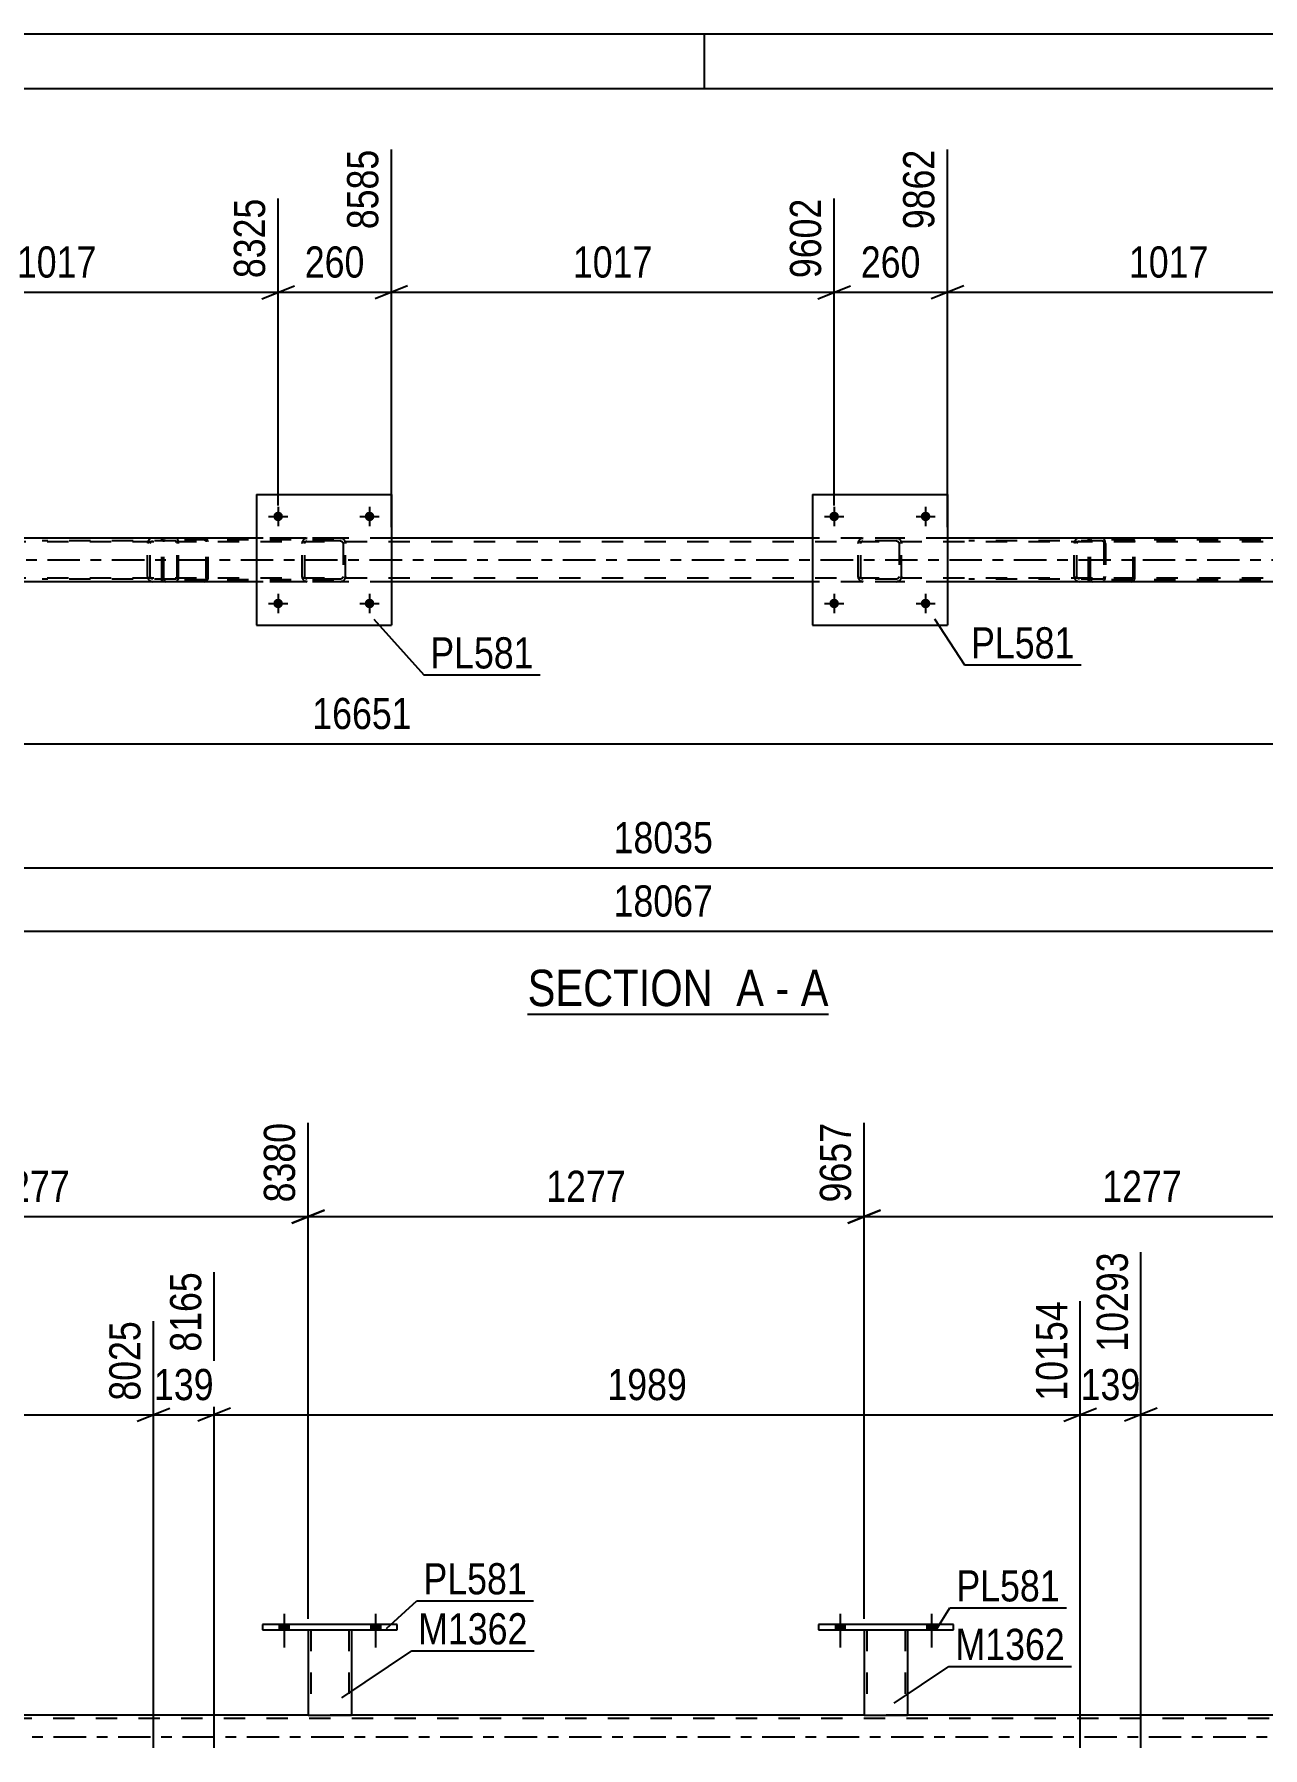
# Model space of a CAD drawing. Header units: millimetres. Extents: x 0 to 841, y 0 to 594.
# Drawn here: x 359.4 to 472.3, y 436.5 to 594 of the extents above; entities that cross this region are included whole.
import ezdxf

# ---------------------------------------------------------------- set-up
doc = ezdxf.new("R2010")
doc.units = ezdxf.units.MM
doc.linetypes.add('DXK_LINE_DOT2', pattern=[3.9198, 1.9599, -1.9599])
doc.linetypes.add('DXK_LINE_DOT3', pattern=[5.9187, 2.979, -0.9799, 0.9799, -0.9799])
doc.styles.add('Arial Narrow', font='ARIALN.TTF', dxfattribs={"height": 0.2})

# ---------------------------------------------------------------- blocks, each defined once
blk = doc.blocks.new('Unknown-318888194-1133 - 12715')
at = {"color": 5, "linetype": 'Continuous'}
for p, q in [((841, 594), (0, 594)), ((421, 589), (421, 594)), ((836, 589), (5, 589))]:
    blk.add_line(p, q, dxfattribs=at)
blk = doc.blocks.new('Unknown-318888194-11 - 5449')
at = {"color": 6, "linetype": 'Continuous'}
blk.add_line((404.75, 503.94), (432.4, 503.94), dxfattribs=at)
at = {"color": 0, "linetype": 'Continuous'}
for points in [[(422.86, 504.69), (422.86, 508.19), (404.75, 508.19), (404.75, 504.69)], [(426.47, 504.69), (426.47, 508.19), (423.91, 508.19), (423.91, 504.69)], [(428.79, 504.69), (428.79, 508.19), (427.52, 508.19), (427.52, 504.69)], [(432.4, 504.69), (432.4, 508.19), (429.84, 508.19), (429.84, 504.69)]]:
    blk.add_wipeout(points, dxfattribs=at)
at = {"color": 7, "linetype": 'Continuous', "style": 'Arial Narrow'}
for s, p in [('SECTION ', (404.75, 504.69)), ('A', (423.91, 504.69)), ('A', (429.84, 504.69)), ('-', (427.52, 504.69))]:
    blk.add_text(s, height=3.34, dxfattribs=at).set_placement(p)
blk = doc.blocks.new('Part-318888194-5558 - 5449')
at = {"color": 2, "linetype": 'Continuous'}
for p, q in [((379.83, 551.69), (379.83, 539.69)), ((379.83, 551.69), (392.23, 551.69)), ((392.23, 551.69), (392.23, 539.69)), ((379.83, 539.69), (392.23, 539.69))]:
    blk.add_line(p, q, dxfattribs=at)
blk = doc.blocks.new('Part-318888194-5559 - 5449')
at = {"color": 7, "linetype": 'DXK_LINE_DOT2'}
for p, q in [((384.03, 547.21), (384.06, 547.4)), ((384.06, 547.4), (384.03, 547.21)), ((384.03, 544.17), (384.03, 547.21)), ((384.27, 547.21), (384.28, 547.3)), ((384.27, 544.17), (384.27, 547.21)), ((384.28, 547.3), (384.34, 547.38)), ((384.32, 547.66), (384.51, 547.69)), ((384.51, 547.69), (384.32, 547.66)), ((384.34, 547.38), (384.41, 547.43)), ((384.41, 547.43), (384.51, 547.45)), ((387.55, 547.69), (384.51, 547.69)), ((387.55, 547.45), (384.51, 547.45)), ((387.55, 547.69), (387.73, 547.66)), ((387.73, 547.66), (387.55, 547.69)), ((387.55, 547.45), (387.64, 547.43)), ((387.64, 547.43), (387.72, 547.38)), ((387.72, 547.38), (387.77, 547.3)), ((387.77, 547.3), (387.79, 547.21)), ((387.79, 547.21), (387.79, 544.17)), ((387.99, 547.4), (388.03, 547.21)), ((388.03, 547.21), (387.99, 547.4)), ((388.03, 544.17), (388.03, 547.21)), ((384.06, 543.99), (384.03, 544.17)), ((384.03, 544.17), (384.06, 543.99)), ((384.28, 544.08), (384.27, 544.17)), ((384.34, 544), (384.28, 544.08)), ((384.51, 543.69), (384.32, 543.73)), ((384.32, 543.73), (384.51, 543.69)), ((384.41, 543.95), (384.34, 544)), ((384.51, 543.93), (384.41, 543.95)), ((387.55, 543.93), (384.51, 543.93)), ((387.55, 543.69), (384.51, 543.69)), ((387.64, 543.95), (387.55, 543.93)), ((387.73, 543.73), (387.55, 543.69)), ((387.55, 543.69), (387.73, 543.73)), ((387.72, 544), (387.64, 543.95)), ((387.77, 544.08), (387.72, 544)), ((387.79, 544.17), (387.77, 544.08)), ((388.03, 544.17), (387.99, 543.99)), ((387.99, 543.99), (388.03, 544.17))]:
    blk.add_line(p, q, dxfattribs=at)
at = {"color": 7, "linetype": 'DXK_LINE_DOT3'}
blk.add_line((386.03, 545.69), (386.03, 545.69), dxfattribs=at)
at = {"color": 7, "linetype": 'DXK_LINE_DOT2'}
for centre, start, end in [((384.51, 547.21), 112.5, 157.5), ((384.51, 547.21), 112.5, 157.5), ((387.55, 547.21), 22.5, 67.5), ((387.55, 547.21), 22.5, 67.5), ((384.51, 544.17), 202.5, 247.5), ((384.51, 544.17), 202.5, 247.5), ((387.55, 544.17), 292.5, 337.5), ((387.55, 544.17), 292.5, 337.5)]:
    blk.add_arc(centre, 0.48, start, end, dxfattribs=at)
blk = doc.blocks.new('Part-318888194-5564 - 5449')
at = {"color": 2, "linetype": 'Continuous'}
for p, q in [((430.91, 551.69), (430.91, 539.69)), ((430.91, 551.69), (443.31, 551.69)), ((443.31, 551.69), (443.31, 539.69)), ((430.91, 539.69), (443.31, 539.69))]:
    blk.add_line(p, q, dxfattribs=at)
blk = doc.blocks.new('Part-318888194-5565 - 5449')
at = {"color": 7, "linetype": 'DXK_LINE_DOT2'}
for p, q in [((435.11, 547.21), (435.14, 547.4)), ((435.14, 547.4), (435.11, 547.21)), ((435.11, 544.17), (435.11, 547.21)), ((435.35, 547.21), (435.36, 547.3)), ((435.35, 544.17), (435.35, 547.21)), ((435.36, 547.3), (435.42, 547.38)), ((435.4, 547.66), (435.59, 547.69)), ((435.59, 547.69), (435.4, 547.66)), ((435.42, 547.38), (435.49, 547.43)), ((435.49, 547.43), (435.59, 547.45)), ((438.63, 547.69), (435.59, 547.69)), ((438.63, 547.45), (435.59, 547.45)), ((438.63, 547.69), (438.81, 547.66)), ((438.81, 547.66), (438.63, 547.69)), ((438.63, 547.45), (438.72, 547.43)), ((438.72, 547.43), (438.8, 547.38)), ((438.8, 547.38), (438.85, 547.3)), ((438.85, 547.3), (438.87, 547.21)), ((438.87, 547.21), (438.87, 544.17)), ((439.07, 547.4), (439.11, 547.21)), ((439.11, 547.21), (439.07, 547.4)), ((439.11, 544.17), (439.11, 547.21)), ((435.14, 543.99), (435.11, 544.17)), ((435.11, 544.17), (435.14, 543.99)), ((435.36, 544.08), (435.35, 544.17)), ((435.42, 544), (435.36, 544.08)), ((435.59, 543.69), (435.4, 543.73)), ((435.4, 543.73), (435.59, 543.69)), ((435.49, 543.95), (435.42, 544)), ((435.59, 543.93), (435.49, 543.95)), ((438.63, 543.93), (435.59, 543.93)), ((438.63, 543.69), (435.59, 543.69)), ((438.72, 543.95), (438.63, 543.93)), ((438.81, 543.73), (438.63, 543.69)), ((438.63, 543.69), (438.81, 543.73)), ((438.8, 544), (438.72, 543.95)), ((438.85, 544.08), (438.8, 544)), ((438.87, 544.17), (438.85, 544.08)), ((439.11, 544.17), (439.07, 543.99)), ((439.07, 543.99), (439.11, 544.17))]:
    blk.add_line(p, q, dxfattribs=at)
at = {"color": 7, "linetype": 'DXK_LINE_DOT3'}
blk.add_line((437.11, 545.69), (437.11, 545.69), dxfattribs=at)
at = {"color": 7, "linetype": 'DXK_LINE_DOT2'}
for centre, start, end in [((435.59, 547.21), 112.5, 157.5), ((435.59, 547.21), 112.5, 157.5), ((438.63, 547.21), 22.5, 67.5), ((438.63, 547.21), 22.5, 67.5), ((435.59, 544.17), 202.5, 247.5), ((435.59, 544.17), 202.5, 247.5), ((438.63, 544.17), 292.5, 337.5), ((438.63, 544.17), 292.5, 337.5)]:
    blk.add_arc(centre, 0.48, start, end, dxfattribs=at)
blk = doc.blocks.new('Bolt-318888194-5502 - 5449')
at = {"linetype": 'Continuous'}
for points in [[(382.27, 549.69, -1), (381.39, 549.69, -1)], [(390.67, 549.69, -1), (389.79, 549.69, -1)]]:
    blk.add_hatch(color=1, dxfattribs=at).paths.add_polyline_path(points)
at = {"color": 1, "linetype": 'Continuous'}
for p, q in [((380.95, 549.69), (382.71, 549.69)), ((381.83, 550.57), (381.83, 548.81)), ((389.35, 549.69), (391.11, 549.69)), ((390.23, 550.57), (390.23, 548.81))]:
    blk.add_line(p, q, dxfattribs=at)
blk = doc.blocks.new('Bolt-318888194-5503 - 5449')
at = {"linetype": 'Continuous'}
for points in [[(382.27, 541.69, -1), (381.39, 541.69, -1)], [(390.67, 541.69, -1), (389.79, 541.69, -1)]]:
    blk.add_hatch(color=1, dxfattribs=at).paths.add_polyline_path(points)
at = {"color": 1, "linetype": 'Continuous'}
for p, q in [((380.95, 541.69), (382.71, 541.69)), ((381.83, 542.57), (381.83, 540.81)), ((389.35, 541.69), (391.11, 541.69)), ((390.23, 542.57), (390.23, 540.81))]:
    blk.add_line(p, q, dxfattribs=at)
blk = doc.blocks.new('Bolt-318888194-5504 - 5449')
at = {"linetype": 'Continuous'}
for points in [[(433.35, 549.69, -1), (432.47, 549.69, -1)], [(441.75, 549.69, -1), (440.87, 549.69, -1)]]:
    blk.add_hatch(color=1, dxfattribs=at).paths.add_polyline_path(points)
at = {"color": 1, "linetype": 'Continuous'}
for p, q in [((432.03, 549.69), (433.79, 549.69)), ((432.91, 550.57), (432.91, 548.81)), ((440.43, 549.69), (442.19, 549.69)), ((441.31, 550.57), (441.31, 548.81))]:
    blk.add_line(p, q, dxfattribs=at)
blk = doc.blocks.new('Bolt-318888194-5505 - 5449')
at = {"linetype": 'Continuous'}
for points in [[(433.35, 541.69, -1), (432.47, 541.69, -1)], [(441.75, 541.69, -1), (440.87, 541.69, -1)]]:
    blk.add_hatch(color=1, dxfattribs=at).paths.add_polyline_path(points)
at = {"color": 1, "linetype": 'Continuous'}
for p, q in [((432.03, 541.69), (433.79, 541.69)), ((432.91, 542.57), (432.91, 540.81)), ((440.43, 541.69), (442.19, 541.69)), ((441.31, 542.57), (441.31, 540.81))]:
    blk.add_line(p, q, dxfattribs=at)
blk = doc.blocks.new('Part-318888194-5603 - 5449')
at = {"color": 7, "linetype": 'DXK_LINE_DOT2'}
for p, q in [((371.17, 547.49), (371.15, 547.37)), ((371.15, 544.01), (371.15, 547.37)), ((371.32, 547.37), (371.33, 547.43)), ((371.32, 544.01), (371.32, 547.37)), ((371.33, 547.43), (371.37, 547.49)), ((371.49, 547.69), (371.36, 547.67)), ((371.37, 547.49), (371.42, 547.52)), ((371.42, 547.52), (371.49, 547.53)), ((386.96, 547.69), (371.49, 547.69)), ((386.96, 547.53), (371.49, 547.53)), ((375.19, 547.67), (375.06, 547.69)), ((375.06, 547.53), (375.13, 547.52)), ((375.13, 547.52), (375.15, 547.5)), ((375.15, 547.5), (375.18, 547.49)), ((375.18, 547.49), (375.22, 547.43)), ((375.22, 547.43), (375.23, 547.37)), ((375.23, 544.01), (375.23, 547.37)), ((375.4, 547.37), (375.38, 547.49)), ((375.4, 544.01), (375.4, 547.37)), ((371.15, 544.01), (371.17, 543.89)), ((371.33, 543.95), (371.32, 544.01)), ((371.37, 543.9), (371.33, 543.95)), ((371.36, 543.72), (371.49, 543.69)), ((371.37, 543.9), (371.4, 543.88)), ((371.4, 543.88), (371.42, 543.86)), ((371.42, 543.86), (371.49, 543.85)), ((386.96, 543.85), (371.49, 543.85)), ((386.96, 543.69), (371.49, 543.69)), ((375.13, 543.86), (375.06, 543.85)), ((375.06, 543.69), (375.19, 543.72)), ((375.18, 543.9), (375.13, 543.86)), ((375.22, 543.95), (375.18, 543.9)), ((375.23, 544.01), (375.22, 543.95)), ((375.38, 543.89), (375.4, 544.01))]:
    blk.add_line(p, q, dxfattribs=at)
for centre, start, end in [((371.47, 547.36), 110.7583, 155.68), ((375.07, 547.36), 24.32, 69.2417), ((371.47, 544.03), 204.32, 249.2417), ((375.07, 544.03), 290.7583, 335.68)]:
    blk.add_arc(centre, 0.331, start, end, dxfattribs=at)
blk = doc.blocks.new('Part-318888194-5604 - 5449')
at = {"color": 7, "linetype": 'DXK_LINE_DOT2'}
for p, q in [((372.42, 547.69), (360.14, 547.69)), ((372.42, 547.45), (360.14, 547.45)), ((369.85, 547.3), (369.83, 547.21)), ((369.83, 544.17), (369.83, 547.21)), ((369.87, 547.4), (369.85, 547.3)), ((370.08, 547.21), (370.1, 547.3)), ((370.08, 544.17), (370.08, 547.21)), ((370.1, 547.3), (370.15, 547.38)), ((370.33, 547.69), (370.14, 547.66)), ((370.15, 547.38), (370.23, 547.43)), ((370.23, 547.43), (370.33, 547.45)), ((371.15, 547.45), (371.15, 547.69)), ((372.53, 547.66), (372.42, 547.69)), ((372.42, 547.45), (372.47, 547.43)), ((372.47, 547.43), (372.52, 547.38)), ((372.52, 547.38), (372.55, 547.3)), ((372.61, 547.55), (372.53, 547.66)), ((372.55, 547.3), (372.56, 547.21)), ((372.56, 544.17), (372.56, 547.21)), ((372.67, 547.4), (372.61, 547.55)), ((372.69, 547.21), (372.67, 547.4)), ((372.69, 544.17), (372.69, 547.21)), ((372.42, 543.93), (360.14, 543.93)), ((372.42, 543.69), (360.14, 543.69)), ((369.83, 544.17), (369.84, 544.11)), ((369.84, 544.11), (369.87, 543.99)), ((370.09, 544.11), (370.08, 544.17)), ((370.1, 544.08), (370.09, 544.11)), ((370.15, 544), (370.1, 544.08)), ((370.14, 543.73), (370.33, 543.69)), ((370.23, 543.95), (370.15, 544)), ((370.33, 543.93), (370.23, 543.95)), ((371.15, 543.69), (371.15, 543.93)), ((372.47, 543.95), (372.42, 543.93)), ((372.42, 543.69), (372.53, 543.73)), ((372.52, 544), (372.47, 543.95)), ((372.52, 544), (372.53, 544.04)), ((372.53, 544.04), (372.55, 544.08)), ((372.53, 543.73), (372.61, 543.83)), ((372.55, 544.08), (372.56, 544.17)), ((372.61, 543.83), (372.67, 543.99)), ((372.67, 543.99), (372.69, 544.17))]:
    blk.add_line(p, q, dxfattribs=at)
for centre, start, end in [((370.32, 547.2), 111.1941, 156.1506), ((370.32, 544.19), 203.8494, 248.8059)]:
    blk.add_arc(centre, 0.492, start, end, dxfattribs=at)
blk = doc.blocks.new('Part-318888194-5626 - 5449')
at = {"color": 7, "linetype": 'DXK_LINE_DOT2'}
for p, q in [((457.56, 547.69), (445.27, 547.69)), ((457.56, 547.45), (445.27, 547.45)), ((454.98, 547.3), (454.96, 547.21)), ((454.96, 544.17), (454.96, 547.21)), ((455, 547.4), (454.98, 547.3)), ((455.21, 547.21), (455.23, 547.3)), ((455.21, 544.17), (455.21, 547.21)), ((455.23, 547.3), (455.29, 547.38)), ((455.46, 547.69), (455.27, 547.66)), ((455.29, 547.38), (455.37, 547.43)), ((455.37, 547.43), (455.46, 547.45)), ((456.28, 547.45), (456.28, 547.69)), ((457.66, 547.66), (457.56, 547.69)), ((457.56, 547.45), (457.61, 547.43)), ((457.61, 547.43), (457.65, 547.38)), ((457.65, 547.38), (457.68, 547.3)), ((457.75, 547.55), (457.66, 547.66)), ((457.68, 547.3), (457.69, 547.21)), ((457.69, 547.21), (457.69, 544.17)), ((457.81, 547.4), (457.75, 547.55)), ((457.83, 547.21), (457.81, 547.4)), ((457.83, 547.21), (457.83, 544.17)), ((457.56, 543.93), (445.27, 543.93)), ((457.56, 543.69), (445.27, 543.69)), ((454.96, 544.17), (454.98, 544.11)), ((454.98, 544.11), (455, 543.99)), ((455.23, 544.11), (455.21, 544.17)), ((455.23, 544.08), (455.23, 544.11)), ((455.29, 544), (455.23, 544.08)), ((455.27, 543.73), (455.46, 543.69)), ((455.37, 543.95), (455.29, 544)), ((455.46, 543.93), (455.37, 543.95)), ((456.28, 543.69), (456.28, 543.93)), ((457.61, 543.95), (457.56, 543.93)), ((457.56, 543.69), (457.66, 543.73)), ((457.65, 544), (457.61, 543.95)), ((457.68, 544.08), (457.65, 544)), ((457.66, 543.73), (457.75, 543.83)), ((457.69, 544.17), (457.68, 544.08)), ((457.75, 543.83), (457.81, 543.99)), ((457.81, 543.99), (457.83, 544.17))]:
    blk.add_line(p, q, dxfattribs=at)
for centre, start, end in [((455.45, 547.2), 111.1941, 156.1506), ((455.45, 544.19), 203.8494, 248.8059)]:
    blk.add_arc(centre, 0.492, start, end, dxfattribs=at)
blk = doc.blocks.new('Part-318888194-5638 - 5449')
at = {"color": 7, "linetype": 'DXK_LINE_DOT2'}
for p, q in [((456.31, 547.49), (456.28, 547.37)), ((456.28, 544.01), (456.28, 547.37)), ((456.45, 547.37), (456.46, 547.43)), ((456.45, 544.01), (456.45, 547.37)), ((456.46, 547.43), (456.5, 547.49)), ((456.62, 547.69), (456.49, 547.67)), ((456.5, 547.49), (456.56, 547.52)), ((456.56, 547.52), (456.62, 547.53)), ((472.1, 547.69), (456.62, 547.69)), ((472.1, 547.53), (456.62, 547.53)), ((460.33, 547.67), (460.2, 547.69)), ((460.2, 547.53), (460.26, 547.52)), ((460.26, 547.52), (460.29, 547.5)), ((460.29, 547.5), (460.32, 547.49)), ((460.32, 547.49), (460.35, 547.43)), ((460.35, 547.43), (460.37, 547.37)), ((460.37, 544.01), (460.37, 547.37)), ((460.54, 547.37), (460.51, 547.49)), ((460.54, 544.01), (460.54, 547.37)), ((456.28, 544.01), (456.31, 543.89)), ((456.46, 543.95), (456.45, 544.01)), ((456.5, 543.9), (456.46, 543.95)), ((456.49, 543.72), (456.62, 543.69)), ((456.5, 543.9), (456.53, 543.88)), ((456.53, 543.88), (456.56, 543.86)), ((456.56, 543.86), (456.62, 543.85)), ((472.1, 543.85), (456.62, 543.85)), ((472.1, 543.69), (456.62, 543.69)), ((460.26, 543.86), (460.2, 543.85)), ((460.2, 543.69), (460.33, 543.72)), ((460.32, 543.9), (460.26, 543.86)), ((460.35, 543.95), (460.32, 543.9)), ((460.37, 544.01), (460.35, 543.95)), ((460.51, 543.89), (460.54, 544.01))]:
    blk.add_line(p, q, dxfattribs=at)
for centre, start, end in [((456.61, 547.36), 110.7583, 155.68), ((460.21, 547.36), 24.32, 69.2417), ((456.61, 544.03), 204.32, 249.2417), ((460.21, 544.03), 290.7583, 335.68)]:
    blk.add_arc(centre, 0.331, start, end, dxfattribs=at)
blk = doc.blocks.new('Part-318888194-5688 - 5449')
at = {"color": 7, "linetype": 'DXK_LINE_DOT2'}
for p, q in [((770.22, 547.37), (106.14, 547.37)), ((392.23, 547.69), (379.83, 547.69)), ((443.31, 547.69), (430.91, 547.69)), ((770.22, 544.01), (106.14, 544.01)), ((392.23, 543.69), (379.83, 543.69)), ((443.31, 543.69), (430.91, 543.69))]:
    blk.add_line(p, q, dxfattribs=at)
at = {"color": 2, "linetype": 'Continuous'}
for p, q in [((379.83, 547.69), (341.15, 547.69)), ((430.91, 547.69), (392.23, 547.69)), ((481.99, 547.69), (443.31, 547.69)), ((379.83, 543.69), (341.15, 543.69)), ((430.91, 543.69), (392.23, 543.69)), ((481.99, 543.69), (443.31, 543.69))]:
    blk.add_line(p, q, dxfattribs=at)
at = {"color": 7, "linetype": 'DXK_LINE_DOT3'}
blk.add_line((106.14, 545.69), (770.22, 545.69), dxfattribs=at)
blk = doc.blocks.new('Part-318888194-3781 - 3642')
at = {"color": 2, "linetype": 'Continuous'}
for p, q in [((380.38, 447.85), (380.38, 447.37)), ((392.78, 447.85), (380.38, 447.85)), ((380.38, 447.37), (392.78, 447.37)), ((392.78, 447.37), (392.78, 447.85))]:
    blk.add_line(p, q, dxfattribs=at)
blk = doc.blocks.new('Part-318888194-3776 - 3642')
at = {"color": 7, "linetype": 'DXK_LINE_DOT2'}
for p, q in [((384.58, 447.38), (388.58, 447.38)), ((384.58, 447.37), (384.58, 447.38)), ((384.58, 447.38), (384.58, 447.37)), ((384.82, 447.38), (384.82, 439.53)), ((388.34, 447.38), (388.34, 439.53)), ((388.58, 447.38), (388.58, 447.37)), ((388.58, 447.37), (388.58, 447.38)), ((388.28, 439.53), (388.32, 439.53)), ((388.28, 439.53), (388.32, 439.53)), ((388.32, 439.53), (388.34, 439.53)), ((388.32, 439.53), (388.34, 439.53))]:
    blk.add_line(p, q, dxfattribs=at)
at = {"color": 2, "linetype": 'Continuous'}
for p, q in [((384.58, 447.37), (384.58, 439.53)), ((388.58, 447.37), (388.58, 439.53)), ((384.58, 439.53), (388.58, 439.53))]:
    blk.add_line(p, q, dxfattribs=at)
blk = doc.blocks.new('Bolt-318888194-3651 - 3642')
at = {"linetype": 'Continuous'}
for points in [[(381.94, 447.37), (382.82, 447.37), (382.82, 447.85), (381.94, 447.85)], [(390.34, 447.37), (391.22, 447.37), (391.22, 447.85), (390.34, 447.85)]]:
    blk.add_hatch(color=1, dxfattribs=at).paths.add_polyline_path(points)
at = {"color": 1, "linetype": 'Continuous'}
for p, q in [((382.38, 448.85), (382.38, 445.73)), ((390.78, 448.85), (390.78, 445.73)), ((381.94, 447.85), (381.94, 447.37)), ((382.82, 447.85), (382.82, 447.37)), ((390.34, 447.85), (390.34, 447.37)), ((391.22, 447.85), (391.22, 447.37))]:
    blk.add_line(p, q, dxfattribs=at)
blk = doc.blocks.new('Bolt-318888194-3660 - 3642')
at = {"linetype": 'Continuous'}
for points in [[(433.02, 447.37), (433.9, 447.37), (433.9, 447.85), (433.02, 447.85)], [(441.42, 447.37), (442.3, 447.37), (442.3, 447.85), (441.42, 447.85)]]:
    blk.add_hatch(color=1, dxfattribs=at).paths.add_polyline_path(points)
at = {"color": 1, "linetype": 'Continuous'}
for p, q in [((433.46, 448.85), (433.46, 445.73)), ((441.86, 448.85), (441.86, 445.73)), ((433.02, 447.85), (433.02, 447.37)), ((433.9, 447.85), (433.9, 447.37)), ((441.42, 447.85), (441.42, 447.37)), ((442.3, 447.85), (442.3, 447.37))]:
    blk.add_line(p, q, dxfattribs=at)
blk = doc.blocks.new('Bolt-318888194-3661 - 3642')
at = {"linetype": 'Continuous'}
for points in [[(433.02, 447.37), (433.9, 447.37), (433.9, 447.85), (433.02, 447.85)], [(441.42, 447.37), (442.3, 447.37), (442.3, 447.85), (441.42, 447.85)]]:
    blk.add_hatch(color=1, dxfattribs=at).paths.add_polyline_path(points)
at = {"color": 1, "linetype": 'Continuous'}
for p, q in [((433.46, 448.85), (433.46, 445.73)), ((441.86, 448.85), (441.86, 445.73)), ((433.02, 447.85), (433.02, 447.37)), ((433.9, 447.85), (433.9, 447.37)), ((441.42, 447.85), (441.42, 447.37)), ((442.3, 447.85), (442.3, 447.37))]:
    blk.add_line(p, q, dxfattribs=at)
blk = doc.blocks.new('Bolt-318888194-3662 - 3642')
at = {"linetype": 'Continuous'}
for points in [[(381.94, 447.37), (382.82, 447.37), (382.82, 447.85), (381.94, 447.85)], [(390.34, 447.37), (391.22, 447.37), (391.22, 447.85), (390.34, 447.85)]]:
    blk.add_hatch(color=1, dxfattribs=at).paths.add_polyline_path(points)
at = {"color": 1, "linetype": 'Continuous'}
for p, q in [((382.38, 448.85), (382.38, 445.73)), ((390.78, 448.85), (390.78, 445.73)), ((381.94, 447.85), (381.94, 447.37)), ((382.82, 447.85), (382.82, 447.37)), ((390.34, 447.85), (390.34, 447.37)), ((391.22, 447.85), (391.22, 447.37))]:
    blk.add_line(p, q, dxfattribs=at)
blk = doc.blocks.new('Part-318888194-3771 - 3642')
at = {"color": 2, "linetype": 'Continuous'}
for p, q in [((431.46, 447.85), (431.46, 447.37)), ((443.86, 447.85), (431.46, 447.85)), ((431.46, 447.37), (443.86, 447.37)), ((443.86, 447.37), (443.86, 447.85))]:
    blk.add_line(p, q, dxfattribs=at)
blk = doc.blocks.new('Part-318888194-3736 - 3642')
at = {"color": 7, "linetype": 'DXK_LINE_DOT2'}
for p, q in [((435.66, 447.38), (439.66, 447.38)), ((435.66, 447.37), (435.66, 447.38)), ((435.66, 447.38), (435.66, 447.37)), ((435.9, 447.38), (435.9, 439.53)), ((439.42, 447.38), (439.42, 439.53)), ((439.66, 447.38), (439.66, 447.37)), ((439.66, 447.37), (439.66, 447.38)), ((439.36, 439.53), (439.4, 439.53)), ((439.36, 439.53), (439.4, 439.53)), ((439.4, 439.53), (439.42, 439.53)), ((439.4, 439.53), (439.42, 439.53))]:
    blk.add_line(p, q, dxfattribs=at)
at = {"color": 2, "linetype": 'Continuous'}
for p, q in [((435.66, 447.37), (435.66, 439.53)), ((439.66, 447.37), (439.66, 439.53)), ((435.66, 439.53), (439.66, 439.53))]:
    blk.add_line(p, q, dxfattribs=at)
blk = doc.blocks.new('Part-318888194-4037 - 3642')
at = {"color": 2, "linetype": 'Continuous'}
for p, q in [((384.58, 439.53), (337.5, 439.53)), ((435.66, 439.53), (388.58, 439.53)), ((486.74, 439.53), (439.66, 439.53))]:
    blk.add_line(p, q, dxfattribs=at)
at = {"color": 7, "linetype": 'DXK_LINE_DOT2'}
for p, q in [((388.58, 439.53), (384.58, 439.53)), ((439.66, 439.53), (435.66, 439.53)), ((770.78, 439.21), (106.7, 439.21))]:
    blk.add_line(p, q, dxfattribs=at)
at = {"color": 7, "linetype": 'DXK_LINE_DOT3'}
blk.add_line((106.7, 437.53), (770.78, 437.53), dxfattribs=at)
blk = doc.blocks.new('StraightDimension-318888194-11088 - 5449')
at = {"color": 7, "linetype": 'Continuous'}
for p, q in [((392.23, 548.69), (392.23, 583.41)), ((432.91, 550.69), (432.91, 578.91)), ((393.73, 570.89), (390.73, 569.69)), ((392.23, 570.29), (432.91, 570.29)), ((431.41, 569.69), (434.41, 570.89))]:
    blk.add_line(p, q, dxfattribs=at)
at = {"color": 0, "linetype": 'Continuous'}
blk.add_wipeout([(432.31, 579.51), (428.11, 579.51), (428.11, 570.99), (432.31, 570.99)], dxfattribs=at)
at = {"color": 0}
blk.add_wipeout([(416.82, 571.04), (416.82, 575.24), (408.31, 575.24), (408.31, 571.04)], dxfattribs=at)
at = {"color": 3, "linetype": 'Continuous', "style": 'Arial Narrow'}
blk.add_text('9602', height=2.863, rotation=90.0002, dxfattribs=at).set_placement((431.71, 571.59))
at = {"color": 3, "style": 'Arial Narrow'}
blk.add_text('1017', height=2.863, dxfattribs=at).set_placement((408.91, 571.64))
blk = doc.blocks.new('StraightDimension-318888194-6317 - 5449')
at = {"color": 7, "linetype": 'Continuous'}
blk.add_line((64.22, 517.39), (770.22, 517.39), dxfattribs=at)
at = {"color": 0}
blk.add_wipeout([(422.39, 518.14), (422.39, 522.34), (412.05, 522.34), (412.05, 518.14)], dxfattribs=at)
at = {"color": 3, "style": 'Arial Narrow'}
blk.add_text('18035', height=2.863, dxfattribs=at).set_placement((412.65, 518.74))
blk = doc.blocks.new('StraightDimension-318888194-6338 - 5449')
at = {"color": 7, "linetype": 'Continuous'}
blk.add_line((63.58, 511.57), (770.86, 511.57), dxfattribs=at)
at = {"color": 0}
blk.add_wipeout([(422.39, 512.32), (422.39, 516.52), (412.05, 516.52), (412.05, 512.32)], dxfattribs=at)
at = {"color": 3, "style": 'Arial Narrow'}
blk.add_text('18067', height=2.863, dxfattribs=at).set_placement((412.65, 512.92))
blk = doc.blocks.new('StraightDimension-318888194-6380 - 5449')
at = {"color": 7, "linetype": 'Continuous'}
blk.add_line((64.22, 528.8), (714.85, 528.8), dxfattribs=at)
at = {"color": 0}
blk.add_wipeout([(394.71, 529.55), (394.71, 533.75), (384.37, 533.75), (384.37, 529.55)], dxfattribs=at)
at = {"color": 3, "style": 'Arial Narrow'}
blk.add_text('16651', height=2.863, dxfattribs=at).set_placement((384.97, 530.15))
blk = doc.blocks.new('StraightDimension-318888194-11086 - 5449')
at = {"color": 7, "linetype": 'Continuous'}
for p, q in [((443.31, 548.69), (443.31, 583.41)), ((483.99, 550.69), (483.99, 580.73)), ((444.81, 570.89), (441.81, 569.69)), ((443.31, 570.29), (483.99, 570.29)), ((482.49, 569.69), (485.49, 570.89))]:
    blk.add_line(p, q, dxfattribs=at)
at = {"color": 0, "linetype": 'Continuous'}
blk.add_wipeout([(483.39, 581.33), (479.19, 581.33), (479.19, 570.99), (483.39, 570.99)], dxfattribs=at)
at = {"color": 0}
blk.add_wipeout([(467.9, 571.04), (467.9, 575.24), (459.39, 575.24), (459.39, 571.04)], dxfattribs=at)
at = {"color": 3, "linetype": 'Continuous', "style": 'Arial Narrow'}
blk.add_text('10879', height=2.863, rotation=90.0002, dxfattribs=at).set_placement((482.79, 571.59))
at = {"color": 3, "style": 'Arial Narrow'}
blk.add_text('1017', height=2.863, dxfattribs=at).set_placement((459.99, 571.64))
blk = doc.blocks.new('StraightDimension-318888194-11087 - 5449')
at = {"color": 7, "linetype": 'Continuous'}
for p, q in [((443.31, 548.69), (443.31, 583.41)), ((432.91, 550.69), (432.91, 578.91)), ((431.41, 569.69), (434.41, 570.89)), ((432.91, 570.29), (443.31, 570.29)), ((444.81, 570.89), (441.81, 569.69))]:
    blk.add_line(p, q, dxfattribs=at)
at = {"color": 0}
blk.add_wipeout([(441.45, 571.04), (441.45, 575.24), (434.76, 575.24), (434.76, 571.04)], dxfattribs=at)
at = {"color": 3, "style": 'Arial Narrow'}
blk.add_text('260', height=2.863, dxfattribs=at).set_placement((435.36, 571.64))
at = {"color": 0, "linetype": 'Continuous'}
blk.add_wipeout([(442.71, 584.01), (438.51, 584.01), (438.51, 575.49), (442.71, 575.49)], dxfattribs=at)
at = {"color": 3, "linetype": 'Continuous', "style": 'Arial Narrow'}
blk.add_text('9862', height=2.863, rotation=90.0002, dxfattribs=at).set_placement((442.11, 576.09))
blk = doc.blocks.new('StraightDimension-318888194-11089 - 5449')
at = {"color": 7, "linetype": 'Continuous'}
for p, q in [((392.23, 548.69), (392.23, 583.41)), ((381.83, 550.69), (381.83, 578.91)), ((380.33, 569.69), (383.33, 570.89)), ((381.83, 570.29), (392.23, 570.29)), ((393.73, 570.89), (390.73, 569.69))]:
    blk.add_line(p, q, dxfattribs=at)
at = {"color": 0}
blk.add_wipeout([(390.37, 571.04), (390.37, 575.24), (383.68, 575.24), (383.68, 571.04)], dxfattribs=at)
at = {"color": 3, "style": 'Arial Narrow'}
blk.add_text('260', height=2.863, dxfattribs=at).set_placement((384.28, 571.64))
at = {"color": 0, "linetype": 'Continuous'}
blk.add_wipeout([(391.63, 584.01), (387.43, 584.01), (387.43, 575.49), (391.63, 575.49)], dxfattribs=at)
at = {"color": 3, "linetype": 'Continuous', "style": 'Arial Narrow'}
blk.add_text('8585', height=2.863, rotation=90.0002, dxfattribs=at).set_placement((391.03, 576.09))
blk = doc.blocks.new('StraightDimension-318888194-11090 - 5449')
at = {"color": 7, "linetype": 'Continuous'}
for p, q in [((341.15, 548.69), (341.15, 583.41)), ((381.83, 550.69), (381.83, 578.91)), ((342.65, 570.89), (339.65, 569.69)), ((341.15, 570.29), (381.83, 570.29)), ((380.33, 569.69), (383.33, 570.89))]:
    blk.add_line(p, q, dxfattribs=at)
at = {"color": 0, "linetype": 'Continuous'}
blk.add_wipeout([(381.23, 579.51), (377.03, 579.51), (377.03, 570.99), (381.23, 570.99)], dxfattribs=at)
at = {"color": 0}
blk.add_wipeout([(365.74, 571.04), (365.74, 575.24), (357.23, 575.24), (357.23, 571.04)], dxfattribs=at)
at = {"color": 3, "linetype": 'Continuous', "style": 'Arial Narrow'}
blk.add_text('8325', height=2.863, rotation=90.0002, dxfattribs=at).set_placement((380.63, 571.59))
at = {"color": 3, "style": 'Arial Narrow'}
blk.add_text('1017', height=2.863, dxfattribs=at).set_placement((357.83, 571.64))
blk = doc.blocks.new('StraightDimension-318888194-12069 - 3642')
at = {"color": 7, "linetype": 'Continuous'}
for p, q in [((461.09, 436.53), (461.09, 482.07)), ((455.52, 436.53), (455.52, 477.57)), ((454.02, 466.53), (457.02, 467.73)), ((462.59, 467.73), (459.59, 466.53)), ((455.52, 467.13), (461.09, 467.13))]:
    blk.add_line(p, q, dxfattribs=at)
at = {"color": 0}
blk.add_wipeout([(461.64, 467.88), (461.64, 472.08), (454.96, 472.08), (454.96, 467.88)], dxfattribs=at)
at = {"color": 3, "style": 'Arial Narrow'}
blk.add_text('139', height=2.863, dxfattribs=at).set_placement((455.56, 468.48))
at = {"color": 0, "linetype": 'Continuous'}
blk.add_wipeout([(460.49, 482.67), (456.29, 482.67), (456.29, 472.33), (460.49, 472.33)], dxfattribs=at)
at = {"color": 3, "linetype": 'Continuous', "style": 'Arial Narrow'}
blk.add_text('10293', height=2.863, rotation=90.0002, dxfattribs=at).set_placement((459.89, 472.93))
blk = doc.blocks.new('StraightDimension-318888194-12068 - 3642')
at = {"color": 7, "linetype": 'Continuous'}
for p, q in [((461.09, 436.53), (461.09, 482.07)), ((540.65, 436.53), (540.65, 477.57)), ((462.59, 467.73), (459.59, 466.53)), ((539.15, 466.53), (542.15, 467.73)), ((461.09, 467.13), (540.65, 467.13))]:
    blk.add_line(p, q, dxfattribs=at)
at = {"color": 0, "linetype": 'Continuous'}
blk.add_wipeout([(540.05, 478.17), (535.85, 478.17), (535.85, 467.83), (540.05, 467.83)], dxfattribs=at)
at = {"color": 0}
blk.add_wipeout([(505.13, 467.88), (505.13, 472.08), (496.61, 472.08), (496.61, 467.88)], dxfattribs=at)
at = {"color": 3, "linetype": 'Continuous', "style": 'Arial Narrow'}
blk.add_text('12282', height=2.863, rotation=90.0002, dxfattribs=at).set_placement((539.45, 468.43))
at = {"color": 3, "style": 'Arial Narrow'}
blk.add_text('1989', height=2.863, dxfattribs=at).set_placement((497.21, 468.48))
blk = doc.blocks.new('StraightDimension-318888194-4956 - 3642')
at = {"color": 7, "linetype": 'Continuous'}
for p, q in [((486.74, 448.38), (486.74, 495.79)), ((435.66, 448.38), (435.66, 493.96)), ((437.16, 485.95), (434.16, 484.75)), ((435.66, 485.35), (486.74, 485.35)), ((485.24, 484.75), (488.24, 485.95))]:
    blk.add_line(p, q, dxfattribs=at)
at = {"color": 0, "linetype": 'Continuous'}
blk.add_wipeout([(486.14, 496.39), (481.94, 496.39), (481.94, 486.05), (486.14, 486.05)], dxfattribs=at)
at = {"color": 0}
blk.add_wipeout([(465.46, 486.1), (465.46, 490.3), (456.94, 490.3), (456.94, 486.1)], dxfattribs=at)
at = {"color": 3, "linetype": 'Continuous', "style": 'Arial Narrow'}
blk.add_text('10934', height=2.863, rotation=90.0002, dxfattribs=at).set_placement((485.54, 486.65))
at = {"color": 3, "style": 'Arial Narrow'}
blk.add_text('1277', height=2.863, dxfattribs=at).set_placement((457.54, 486.7))
blk = doc.blocks.new('StraightDimension-318888194-12070 - 3642')
at = {"color": 7, "linetype": 'Continuous'}
for p, q in [((375.96, 436.53), (375.96, 480.24)), ((455.52, 436.53), (455.52, 477.57)), ((377.46, 467.73), (374.46, 466.53)), ((454.02, 466.53), (457.02, 467.73)), ((375.96, 467.13), (455.52, 467.13))]:
    blk.add_line(p, q, dxfattribs=at)
at = {"color": 0, "linetype": 'Continuous'}
blk.add_wipeout([(454.92, 478.17), (450.72, 478.17), (450.72, 467.83), (454.92, 467.83)], dxfattribs=at)
at = {"color": 0}
blk.add_wipeout([(419.99, 467.88), (419.99, 472.08), (411.48, 472.08), (411.48, 467.88)], dxfattribs=at)
at = {"color": 3, "linetype": 'Continuous', "style": 'Arial Narrow'}
blk.add_text('10154', height=2.863, rotation=90.0002, dxfattribs=at).set_placement((454.32, 468.43))
at = {"color": 3, "style": 'Arial Narrow'}
blk.add_text('1989', height=2.863, dxfattribs=at).set_placement((412.08, 468.48))
blk = doc.blocks.new('StraightDimension-318888194-4966 - 3642')
at = {"color": 7, "linetype": 'Continuous'}
for p, q in [((384.58, 448.38), (384.58, 493.96)), ((435.66, 448.38), (435.66, 493.96)), ((386.08, 485.95), (383.08, 484.75)), ((384.58, 485.35), (435.66, 485.35)), ((434.16, 484.75), (437.16, 485.95))]:
    blk.add_line(p, q, dxfattribs=at)
at = {"color": 0, "linetype": 'Continuous'}
blk.add_wipeout([(435.06, 494.56), (430.86, 494.56), (430.86, 486.05), (435.06, 486.05)], dxfattribs=at)
at = {"color": 0}
blk.add_wipeout([(414.38, 486.1), (414.38, 490.3), (405.86, 490.3), (405.86, 486.1)], dxfattribs=at)
at = {"color": 3, "linetype": 'Continuous', "style": 'Arial Narrow'}
blk.add_text('9657', height=2.863, rotation=90.0002, dxfattribs=at).set_placement((434.46, 486.65))
at = {"color": 3, "style": 'Arial Narrow'}
blk.add_text('1277', height=2.863, dxfattribs=at).set_placement((406.46, 486.7))
blk = doc.blocks.new('StraightDimension-318888194-4976 - 3642')
at = {"color": 7, "linetype": 'Continuous'}
for p, q in [((333.5, 448.38), (333.5, 493.96)), ((384.58, 448.38), (384.58, 493.96)), ((335, 485.95), (332, 484.75)), ((333.5, 485.35), (384.58, 485.35)), ((383.08, 484.75), (386.08, 485.95))]:
    blk.add_line(p, q, dxfattribs=at)
at = {"color": 0, "linetype": 'Continuous'}
blk.add_wipeout([(383.98, 494.56), (379.78, 494.56), (379.78, 486.05), (383.98, 486.05)], dxfattribs=at)
at = {"color": 0}
blk.add_wipeout([(363.3, 486.1), (363.3, 490.3), (354.78, 490.3), (354.78, 486.1)], dxfattribs=at)
at = {"color": 3, "linetype": 'Continuous', "style": 'Arial Narrow'}
blk.add_text('8380', height=2.863, rotation=90.0002, dxfattribs=at).set_placement((383.38, 486.65))
at = {"color": 3, "style": 'Arial Narrow'}
blk.add_text('1277', height=2.863, dxfattribs=at).set_placement((355.38, 486.7))
blk = doc.blocks.new('StraightDimension-318888194-12071 - 3642')
at = {"color": 7, "linetype": 'Continuous'}
for p, q in [((375.96, 436.53), (375.96, 480.24)), ((370.38, 436.53), (370.38, 475.74)), ((368.88, 466.53), (371.88, 467.73)), ((377.46, 467.73), (374.46, 466.53)), ((370.38, 467.13), (375.96, 467.13))]:
    blk.add_line(p, q, dxfattribs=at)
at = {"color": 0}
blk.add_wipeout([(376.51, 467.88), (376.51, 472.08), (369.83, 472.08), (369.83, 467.88)], dxfattribs=at)
at = {"color": 3, "style": 'Arial Narrow'}
blk.add_text('139', height=2.863, dxfattribs=at).set_placement((370.43, 468.48))
at = {"color": 0, "linetype": 'Continuous'}
blk.add_wipeout([(375.36, 480.84), (371.16, 480.84), (371.16, 472.33), (375.36, 472.33)], dxfattribs=at)
at = {"color": 3, "linetype": 'Continuous', "style": 'Arial Narrow'}
blk.add_text('8165', height=2.863, rotation=90.0002, dxfattribs=at).set_placement((374.76, 472.93))
blk = doc.blocks.new('StraightDimension-318888194-12072 - 3642')
at = {"color": 7, "linetype": 'Continuous'}
for p, q in [((290.82, 436.53), (290.82, 480.24)), ((370.38, 436.53), (370.38, 475.74)), ((292.32, 467.73), (289.32, 466.53)), ((368.88, 466.53), (371.88, 467.73)), ((290.82, 467.13), (370.38, 467.13))]:
    blk.add_line(p, q, dxfattribs=at)
at = {"color": 0, "linetype": 'Continuous'}
blk.add_wipeout([(369.78, 476.34), (365.58, 476.34), (365.58, 467.83), (369.78, 467.83)], dxfattribs=at)
at = {"color": 0}
blk.add_wipeout([(334.86, 467.88), (334.86, 472.08), (326.34, 472.08), (326.34, 467.88)], dxfattribs=at)
at = {"color": 3, "linetype": 'Continuous', "style": 'Arial Narrow'}
blk.add_text('8025', height=2.863, rotation=90.0002, dxfattribs=at).set_placement((369.18, 468.43))
at = {"color": 3, "style": 'Arial Narrow'}
blk.add_text('1989', height=2.863, dxfattribs=at).set_placement((326.94, 468.48))
blk = doc.blocks.new('Mark-318888194-5554 - 5449')
at = {"color": 0}
blk.add_wipeout([(405.31, 535.72), (405.31, 538.72), (395.81, 538.72), (395.81, 535.72)], dxfattribs=at)
blk.add_wipeout([(405.31, 535.72), (405.31, 538.72), (395.81, 538.72), (395.81, 535.72)], dxfattribs=at)
at = {"color": 30, "linetype": 'Continuous'}
for p, q in [((390.61, 540.24), (395.21, 535.12)), ((395.21, 535.12), (405.91, 535.12))]:
    blk.add_line(p, q, dxfattribs=at)
at = {"color": 3, "style": 'Arial Narrow'}
blk.add_text('PL581', height=2.863, dxfattribs=at).set_placement((395.81, 535.72))
blk = doc.blocks.new('Mark-318888194-5560 - 5449')
at = {"color": 0}
blk.add_wipeout([(455, 536.64), (455, 539.64), (445.49, 539.64), (445.49, 536.64)], dxfattribs=at)
blk.add_wipeout([(455, 536.64), (455, 539.64), (445.49, 539.64), (445.49, 536.64)], dxfattribs=at)
at = {"color": 30, "linetype": 'Continuous'}
for p, q in [((442.12, 540.28), (444.89, 536.04)), ((444.89, 536.04), (455.6, 536.04))]:
    blk.add_line(p, q, dxfattribs=at)
at = {"color": 3, "style": 'Arial Narrow'}
blk.add_text('PL581', height=2.863, dxfattribs=at).set_placement((445.49, 536.64))
blk = doc.blocks.new('Mark-318888194-3772 - 3642')
at = {"color": 0}
blk.add_wipeout([(404.75, 446.03), (404.75, 449.03), (394.7, 449.03), (394.7, 446.03)], dxfattribs=at)
blk.add_wipeout([(404.75, 446.03), (404.75, 449.03), (394.7, 449.03), (394.7, 446.03)], dxfattribs=at)
at = {"color": 30, "linetype": 'Continuous'}
for p, q in [((387.67, 441.13), (394.1, 445.43)), ((394.1, 445.43), (405.35, 445.43))]:
    blk.add_line(p, q, dxfattribs=at)
at = {"color": 3, "style": 'Arial Narrow'}
blk.add_text('M1362', height=2.863, dxfattribs=at).set_placement((394.7, 446.03))
blk = doc.blocks.new('Mark-318888194-3777 - 3642')
at = {"color": 0}
blk.add_wipeout([(404.68, 450.63), (404.68, 453.63), (395.18, 453.63), (395.18, 450.63)], dxfattribs=at)
blk.add_wipeout([(404.68, 450.63), (404.68, 453.63), (395.18, 453.63), (395.18, 450.63)], dxfattribs=at)
at = {"color": 30, "linetype": 'Continuous'}
for p, q in [((391.78, 447.49), (394.58, 450.03)), ((394.58, 450.03), (405.28, 450.03))]:
    blk.add_line(p, q, dxfattribs=at)
at = {"color": 3, "style": 'Arial Narrow'}
blk.add_text('PL581', height=2.863, dxfattribs=at).set_placement((395.18, 450.63))
blk = doc.blocks.new('Mark-318888194-3732 - 3642')
at = {"color": 0}
blk.add_wipeout([(454.11, 444.6), (454.11, 447.6), (444.06, 447.6), (444.06, 444.6)], dxfattribs=at)
blk.add_wipeout([(454.11, 444.6), (454.11, 447.6), (444.06, 447.6), (444.06, 444.6)], dxfattribs=at)
at = {"color": 30, "linetype": 'Continuous'}
for p, q in [((438.43, 440.64), (443.46, 444)), ((443.46, 444), (454.71, 444))]:
    blk.add_line(p, q, dxfattribs=at)
at = {"color": 3, "style": 'Arial Narrow'}
blk.add_text('M1362', height=2.863, dxfattribs=at).set_placement((444.06, 444.6))
blk = doc.blocks.new('Mark-318888194-3767 - 3642')
at = {"color": 0}
blk.add_wipeout([(453.65, 449.98), (453.65, 452.98), (444.14, 452.98), (444.14, 449.98)], dxfattribs=at)
blk.add_wipeout([(453.65, 449.98), (453.65, 452.98), (444.14, 452.98), (444.14, 449.98)], dxfattribs=at)
at = {"color": 30, "linetype": 'Continuous'}
for p, q in [((442.27, 447.37), (443.54, 449.38)), ((443.54, 449.38), (454.25, 449.38))]:
    blk.add_line(p, q, dxfattribs=at)
at = {"color": 3, "style": 'Arial Narrow'}
blk.add_text('PL581', height=2.863, dxfattribs=at).set_placement((444.14, 449.98))

msp = doc.modelspace()

# ---------------------------------------------------------------- block references
for name in ['Unknown-318888194-1133 - 12715', 'Part-318888194-5558 - 5449', 'Part-318888194-5564 - 5449', 'Part-318888194-5688 - 5449', 'Bolt-318888194-5502 - 5449', 'Bolt-318888194-5504 - 5449', 'Part-318888194-5604 - 5449', 'Part-318888194-5603 - 5449', 'Part-318888194-5559 - 5449', 'Part-318888194-5565 - 5449', 'Part-318888194-5626 - 5449', 'Part-318888194-5638 - 5449', 'Bolt-318888194-5503 - 5449', 'Bolt-318888194-5505 - 5449', 'Bolt-318888194-3651 - 3642', 'Bolt-318888194-3662 - 3642', 'Bolt-318888194-3660 - 3642', 'Bolt-318888194-3661 - 3642', 'Part-318888194-3781 - 3642', 'Part-318888194-3776 - 3642', 'Part-318888194-3771 - 3642', 'Part-318888194-3736 - 3642', 'Part-318888194-4037 - 3642']:
    msp.add_blockref(name, (0, 0))

# ---------------------------------------------------------------- next in the draw order: block references
for name in ['StraightDimension-318888194-11088 - 5449', 'StraightDimension-318888194-11086 - 5449', 'StraightDimension-318888194-6317 - 5449', 'Unknown-318888194-11 - 5449', 'StraightDimension-318888194-12069 - 3642']:
    msp.add_blockref(name, (0, 0))

# ---------------------------------------------------------------- next in the draw order: block references
for name in ['StraightDimension-318888194-11089 - 5449', 'StraightDimension-318888194-11087 - 5449', 'StraightDimension-318888194-6338 - 5449', 'StraightDimension-318888194-12068 - 3642']:
    msp.add_blockref(name, (0, 0))

# ---------------------------------------------------------------- next in the draw order: block references
for name in ['StraightDimension-318888194-11090 - 5449', 'StraightDimension-318888194-6380 - 5449', 'StraightDimension-318888194-4956 - 3642']:
    msp.add_blockref(name, (0, 0))

# ---------------------------------------------------------------- next in the draw order: block references
for name in ['Mark-318888194-5554 - 5449', 'Mark-318888194-5560 - 5449', 'StraightDimension-318888194-12070 - 3642']:
    msp.add_blockref(name, (0, 0))

# ---------------------------------------------------------------- next in the draw order: block references
for name in ['StraightDimension-318888194-4966 - 3642', 'Mark-318888194-3732 - 3642']:
    msp.add_blockref(name, (0, 0))

# ---------------------------------------------------------------- next in the draw order: block references
for name in ['StraightDimension-318888194-4976 - 3642', 'Mark-318888194-3767 - 3642', 'Mark-318888194-3772 - 3642']:
    msp.add_blockref(name, (0, 0))

# ---------------------------------------------------------------- next in the draw order: block references
for name in ['StraightDimension-318888194-12071 - 3642', 'Mark-318888194-3777 - 3642']:
    msp.add_blockref(name, (0, 0))

# ---------------------------------------------------------------- next in the draw order: block references
msp.add_blockref('StraightDimension-318888194-12072 - 3642', (0, 0))

doc.saveas('drawing.dxf')
